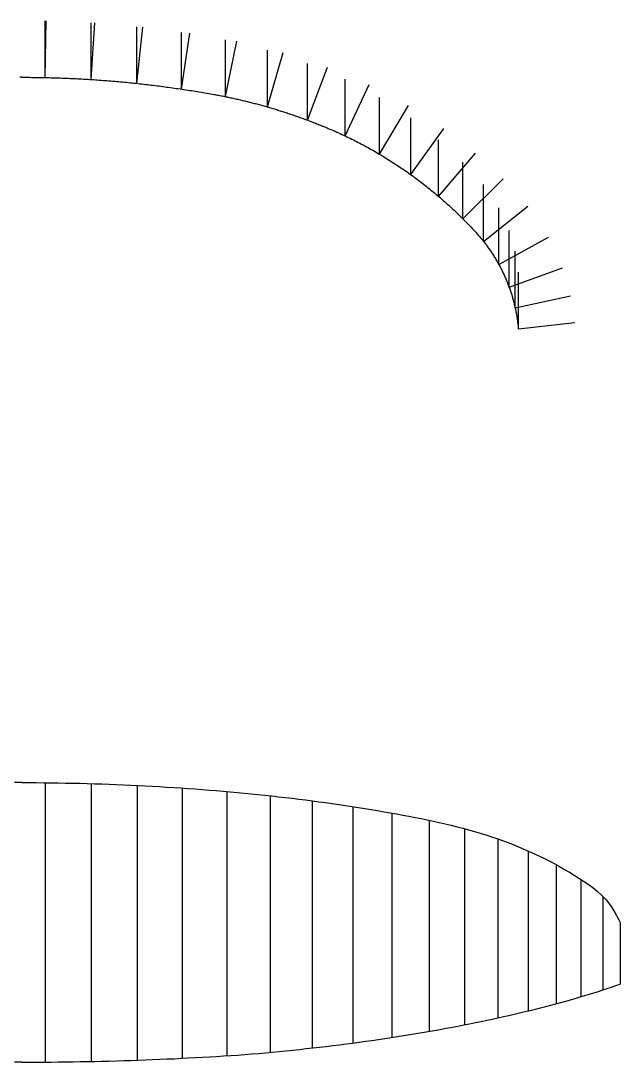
# Model space of a CAD drawing. Extents: x -527 to 527, y -246 to 672.
# Drawn here: x -1 to 527, y -246 to 672 of the extents above; entities that cross this region are included whole.
import ezdxf

# ---------------------------------------------------------------- set-up
doc = ezdxf.new("R2010")
doc.units = 0

msp = doc.modelspace()

# ---------------------------------------------------------------- linework, layer by layer
at = {"layer": 'default', "color": 1, "linetype": 'CONTINUOUS'}
for p, q in [((20.44, 621.61), (20.44, 671.61)), ((61.1, 619.87), (61.1, 669.87)), ((101.3, 616.44), (101.3, 666.44)), ((140.79, 611.4), (140.79, 661.4)), ((179.34, 604.78), (179.34, 654.78)), ((216.44, 595.68), (216.44, 645.68)), ((251.67, 584.03), (251.67, 634.03)), ((0, 621.83), (-1.71, 621.83)), ((284.72, 570.16), (284.72, 620.16)), ((315.11, 554), (315.11, 604)), ((342.62, 536.01), (342.62, 586.01)), ((367.11, 516.79), (367.11, 566.79)), ((388.49, 497.01), (388.49, 547.01)), ((406.64, 477.17), (406.64, 527.17)), ((420.14, 456.81), (420.14, 506.81)), ((429.16, 436.87), (429.16, 486.87)), ((434.5, 418.5), (434.5, 468.5)), ((437.33, 400), (437.33, 450)), ((0, 0), (-6.42, -0.01)), ((0, 0), (6.42, -0.01)), ((6.42, -0.01), (12.84, -0.04)), ((12.84, -0.04), (19.25, -0.09)), ((19.25, -0.09), (25.67, -0.16)), ((25.67, -0.16), (32.08, -0.24)), ((32.08, -0.24), (38.49, -0.35)), ((38.49, -0.35), (44.9, -0.48)), ((44.9, -0.48), (51.3, -0.62)), ((51.3, -0.62), (57.69, -0.79)), ((57.69, -0.79), (64.09, -0.97)), ((64.09, -0.97), (70.47, -1.17)), ((70.47, -1.17), (76.85, -1.4)), ((76.85, -1.4), (83.21, -1.64)), ((83.21, -1.64), (89.58, -1.9)), ((89.58, -1.9), (95.93, -2.18)), ((95.93, -2.18), (102.27, -2.48)), ((102.27, -2.48), (108.6, -2.8)), ((108.6, -2.8), (114.92, -3.13)), ((114.92, -3.13), (121.23, -3.49)), ((121.23, -3.49), (127.53, -3.87)), ((127.53, -3.87), (133.81, -4.26)), ((133.81, -4.26), (140.09, -4.68)), ((140.09, -4.68), (146.34, -5.11)), ((146.34, -5.11), (152.59, -5.56)), ((152.59, -5.56), (158.81, -6.03)), ((158.81, -6.03), (165.03, -6.52)), ((165.03, -6.52), (171.22, -7.03)), ((171.22, -7.03), (177.4, -7.56)), ((177.4, -7.56), (183.56, -8.1)), ((183.56, -8.1), (189.7, -8.67)), ((189.7, -8.67), (195.82, -9.25)), ((195.82, -9.25), (201.93, -9.85)), ((201.93, -9.85), (208.01, -10.47)), ((208.01, -10.47), (214.07, -11.11)), ((214.07, -11.11), (220.11, -11.76)), ((220.11, -11.76), (226.13, -12.44)), ((226.13, -12.44), (232.13, -13.13)), ((232.13, -13.13), (238.1, -13.84)), ((238.1, -13.84), (244.05, -14.57)), ((244.05, -14.57), (249.98, -15.32)), ((249.98, -15.32), (255.88, -16.08)), ((255.88, -16.08), (261.75, -16.86)), ((261.75, -16.86), (267.6, -17.66)), ((267.6, -17.66), (273.42, -18.48)), ((273.42, -18.48), (279.21, -19.32)), ((279.21, -19.32), (284.98, -20.17)), ((284.98, -20.17), (290.72, -21.04)), ((290.72, -21.04), (296.43, -21.93)), ((296.43, -21.93), (302.1, -22.83)), ((302.1, -22.83), (307.75, -23.75)), ((307.75, -23.75), (313.37, -24.69)), ((313.37, -24.69), (318.96, -25.65)), ((318.96, -25.65), (324.51, -26.62)), ((324.51, -26.62), (330.03, -27.61)), ((330.03, -27.61), (335.52, -28.61)), ((335.52, -28.61), (340.98, -29.64)), ((340.98, -29.64), (346.4, -30.68)), ((346.4, -30.68), (351.79, -31.74)), ((351.79, -31.74), (357.14, -32.84)), ((357.14, -32.84), (362.46, -33.96)), ((362.46, -33.96), (367.73, -35.13)), ((367.73, -35.13), (372.98, -36.33)), ((372.98, -36.33), (378.18, -37.57)), ((378.18, -37.57), (383.35, -38.86)), ((383.35, -38.86), (388.48, -40.2)), ((388.48, -40.2), (393.57, -41.59)), ((393.57, -41.59), (398.62, -43.03)), ((398.62, -43.03), (403.63, -44.52)), ((403.63, -44.52), (408.61, -46.07)), ((408.61, -46.07), (413.54, -47.68)), ((413.54, -47.68), (418.42, -49.34)), ((418.42, -49.34), (423.27, -51.06)), ((423.27, -51.06), (428.08, -52.84)), ((428.08, -52.84), (432.84, -54.68)), ((432.84, -54.68), (437.56, -56.59)), ((437.56, -56.59), (442.23, -58.55)), ((442.23, -58.55), (446.86, -60.58)), ((446.86, -60.58), (451.45, -62.66)), ((451.45, -62.66), (455.99, -64.81)), ((455.99, -64.81), (460.49, -67.02)), ((460.49, -67.02), (464.93, -69.29)), ((464.93, -69.29), (469.34, -71.63)), ((469.34, -71.63), (473.69, -74.02)), ((473.69, -74.02), (478, -76.48)), ((478, -76.48), (482.26, -78.99)), ((482.26, -78.99), (486.47, -81.56)), ((486.47, -81.56), (490.64, -84.19)), ((490.64, -84.19), (494.75, -86.88)), ((494.75, -86.88), (498.82, -89.66)), ((498.82, -89.66), (502.83, -92.59)), ((502.83, -92.59), (506.8, -95.78)), ((506.8, -95.78), (510.71, -99.35)), ((510.71, -99.35), (514.58, -103.46)), ((514.58, -103.46), (518.39, -108.28)), ((518.39, -108.28), (522.15, -114.01)), ((522.15, -114.01), (525.86, -120.85)), ((525.86, -120.85), (527, -123.24)), ((527, -123.24), (527, -177.63)), ((507.87, -184.02), (511.79, -182.76)), ((511.79, -182.76), (515.67, -181.49)), ((515.67, -181.49), (519.49, -180.21)), ((519.49, -180.21), (523.25, -178.93)), ((523.25, -178.93), (526.97, -177.64)), ((526.97, -177.64), (527, -177.63)), ((474.7, -193.81), (479.01, -192.62)), ((479.01, -192.62), (483.28, -191.42)), ((483.28, -191.42), (487.5, -190.2)), ((487.5, -190.2), (491.68, -188.98)), ((491.68, -188.98), (495.8, -187.75)), ((495.8, -187.75), (499.87, -186.52)), ((499.87, -186.52), (503.9, -185.27)), ((503.9, -185.27), (507.87, -184.02)), ((438.48, -203.04), (443.17, -201.92)), ((443.17, -201.92), (447.81, -200.79)), ((447.81, -200.79), (452.41, -199.65)), ((452.41, -199.65), (456.96, -198.5)), ((456.96, -198.5), (461.46, -197.35)), ((461.46, -197.35), (465.92, -196.18)), ((465.92, -196.18), (470.33, -195)), ((470.33, -195), (474.7, -193.81)), ((399.47, -211.61), (404.49, -210.58)), ((404.49, -210.58), (409.47, -209.53)), ((409.47, -209.53), (414.41, -208.48)), ((414.41, -208.48), (419.31, -207.41)), ((419.31, -207.41), (424.17, -206.34)), ((424.17, -206.34), (428.98, -205.25)), ((428.98, -205.25), (433.76, -204.15)), ((433.76, -204.15), (438.48, -203.04)), ((352.53, -220.36), (357.9, -219.44)), ((357.9, -219.44), (363.22, -218.5)), ((363.22, -218.5), (368.51, -217.56)), ((368.51, -217.56), (373.77, -216.6)), ((373.77, -216.6), (378.98, -215.62)), ((378.98, -215.62), (384.16, -214.64)), ((384.16, -214.64), (389.3, -213.64)), ((389.3, -213.64), (394.41, -212.63)), ((394.41, -212.63), (399.47, -211.61)), ((291.33, -229.61), (297.05, -228.84)), ((297.05, -228.84), (302.74, -228.06)), ((302.74, -228.06), (308.4, -227.26)), ((308.4, -227.26), (314.03, -226.44)), ((314.03, -226.44), (319.63, -225.62)), ((319.63, -225.62), (325.2, -224.78)), ((325.2, -224.78), (330.73, -223.92)), ((330.73, -223.92), (336.23, -223.05)), ((336.23, -223.05), (341.7, -222.17)), ((341.7, -222.17), (347.13, -221.27)), ((347.13, -221.27), (352.53, -220.36)), ((202.35, -239.18), (208.45, -238.67)), ((208.45, -238.67), (214.53, -238.14)), ((214.53, -238.14), (220.58, -237.59)), ((220.58, -237.59), (226.61, -237.02)), ((226.61, -237.02), (232.62, -236.43)), ((232.62, -236.43), (238.61, -235.82)), ((238.61, -235.82), (244.57, -235.2)), ((244.57, -235.2), (250.5, -234.55)), ((250.5, -234.55), (256.42, -233.9)), ((256.42, -233.9), (262.3, -233.22)), ((262.3, -233.22), (268.16, -232.53)), ((268.16, -232.53), (274, -231.82)), ((274, -231.82), (279.8, -231.1)), ((279.8, -231.1), (285.58, -230.36)), ((285.58, -230.36), (291.33, -229.61)), ((0, -246.46), (-6.43, -246.45)), ((0, -246.46), (6.43, -246.45)), ((6.43, -246.45), (12.86, -246.43)), ((12.86, -246.43), (19.3, -246.4)), ((19.3, -246.4), (25.72, -246.35)), ((25.72, -246.35), (32.15, -246.28)), ((32.15, -246.28), (38.57, -246.21)), ((38.57, -246.21), (44.99, -246.12)), ((44.99, -246.12), (51.41, -246.01)), ((51.41, -246.01), (57.82, -245.89)), ((57.82, -245.89), (64.22, -245.76)), ((64.22, -245.76), (70.62, -245.61)), ((70.62, -245.61), (77.01, -245.45)), ((77.01, -245.45), (83.39, -245.27)), ((83.39, -245.27), (89.77, -245.09)), ((89.77, -245.09), (96.13, -244.88)), ((96.13, -244.88), (102.49, -244.67)), ((102.49, -244.67), (108.83, -244.43)), ((108.83, -244.43), (115.17, -244.19)), ((115.17, -244.19), (121.49, -243.93)), ((121.49, -243.93), (127.8, -243.66)), ((127.8, -243.66), (134.1, -243.37)), ((134.1, -243.37), (140.38, -243.07)), ((140.38, -243.07), (146.65, -242.76)), ((146.65, -242.76), (152.91, -242.43)), ((152.91, -242.43), (159.15, -242.09)), ((159.15, -242.09), (165.37, -241.74)), ((165.37, -241.74), (171.58, -241.37)), ((171.58, -241.37), (177.77, -240.99)), ((177.77, -240.99), (183.95, -240.59)), ((183.95, -240.58), (190.1, -240.14)), ((190.1, -240.14), (196.24, -239.67)), ((196.24, -239.67), (202.35, -239.18))]:
    msp.add_line(p, q, dxfattribs=at)
at = {"layer": 'default', "color": 2, "linetype": 'CONTINUOUS'}
for p, q in [((20.44, 621.61), (21.47, 671.6)), ((61.1, 619.87), (64.27, 669.77)), ((101.3, 616.44), (106.61, 666.16)), ((140.79, 611.4), (148.13, 660.86)), ((179.34, 604.78), (189.29, 653.78)), ((216.44, 595.68), (230.31, 643.71)), ((251.67, 584.03), (269.16, 630.88)), ((284.72, 570.16), (306.03, 615.39)), ((315.11, 554), (340.66, 596.98)), ((342.62, 536.01), (371.81, 576.6)), ((367.11, 516.79), (399.56, 554.83)), ((388.49, 497.01), (423.83, 532.39)), ((406.64, 477.17), (445.8, 508.26)), ((420.14, 456.81), (464.03, 480.75)), ((429.16, 436.87), (476.16, 453.91)), ((434.5, 418.5), (483.34, 429.21)), ((437.33, 400), (487.03, 405.51))]:
    msp.add_line(p, q, dxfattribs=at)
at = {"layer": 'default', "color": 3, "linetype": 'CONTINUOUS'}
for p, q in [((0, 621.83), (1.71, 621.83)), ((1.71, 621.83), (3.41, 621.82)), ((3.41, 621.82), (5.12, 621.81)), ((5.12, 621.81), (6.83, 621.8)), ((6.83, 621.8), (8.53, 621.79)), ((8.53, 621.79), (10.24, 621.77)), ((10.24, 621.77), (11.95, 621.75)), ((11.95, 621.75), (13.65, 621.73)), ((13.65, 621.73), (15.36, 621.7)), ((15.36, 621.7), (17.06, 621.68)), ((17.06, 621.68), (18.77, 621.64)), ((18.77, 621.64), (20.48, 621.61)), ((20.48, 621.61), (22.18, 621.57)), ((22.18, 621.57), (23.89, 621.53)), ((23.89, 621.53), (25.59, 621.49)), ((25.59, 621.49), (27.3, 621.44)), ((27.3, 621.44), (29.01, 621.39)), ((29.01, 621.39), (30.71, 621.33)), ((30.71, 621.33), (32.42, 621.28)), ((32.42, 621.28), (34.12, 621.22)), ((34.12, 621.22), (35.83, 621.16)), ((35.83, 621.16), (37.53, 621.09)), ((37.53, 621.09), (39.24, 621.02)), ((39.24, 621.02), (40.94, 620.95)), ((40.94, 620.95), (42.65, 620.88)), ((42.65, 620.88), (44.35, 620.8)), ((44.35, 620.8), (46.06, 620.72)), ((46.06, 620.72), (47.76, 620.63)), ((47.76, 620.63), (49.47, 620.55)), ((49.47, 620.55), (51.17, 620.46)), ((51.17, 620.46), (52.87, 620.36)), ((52.87, 620.36), (54.58, 620.27)), ((54.58, 620.27), (56.28, 620.17)), ((56.28, 620.17), (57.99, 620.07)), ((57.99, 620.07), (59.69, 619.96)), ((59.69, 619.96), (61.39, 619.85)), ((61.39, 619.85), (63.09, 619.74)), ((63.09, 619.74), (64.8, 619.63)), ((64.8, 619.63), (66.5, 619.51)), ((66.5, 619.51), (68.2, 619.39)), ((68.2, 619.39), (69.9, 619.27)), ((69.9, 619.27), (71.61, 619.14)), ((71.61, 619.14), (73.31, 619.01)), ((73.31, 619.01), (75.01, 618.88)), ((75.01, 618.88), (76.71, 618.74)), ((76.71, 618.74), (78.41, 618.61)), ((78.41, 618.61), (80.11, 618.46)), ((80.11, 618.46), (81.81, 618.32)), ((81.81, 618.32), (83.51, 618.17)), ((83.51, 618.17), (85.21, 618.02)), ((85.21, 618.02), (86.91, 617.87)), ((86.91, 617.87), (88.61, 617.71)), ((88.61, 617.71), (90.31, 617.55)), ((90.31, 617.55), (92.01, 617.39)), ((92.01, 617.39), (93.71, 617.22)), ((93.71, 617.22), (95.4, 617.05)), ((95.4, 617.05), (97.1, 616.88)), ((97.1, 616.88), (98.8, 616.71)), ((98.8, 616.71), (100.5, 616.53)), ((100.5, 616.53), (102.19, 616.35)), ((102.19, 616.35), (103.89, 616.16)), ((103.89, 616.16), (105.59, 615.98)), ((105.59, 615.98), (107.28, 615.79)), ((107.28, 615.79), (108.98, 615.59)), ((108.98, 615.59), (110.67, 615.4)), ((110.67, 615.4), (112.37, 615.2)), ((112.37, 615.2), (114.06, 615)), ((114.06, 615), (115.76, 614.79)), ((115.76, 614.79), (117.45, 614.58)), ((117.45, 614.58), (119.14, 614.37)), ((119.14, 614.37), (120.84, 614.16)), ((120.84, 614.16), (122.53, 613.94)), ((122.53, 613.94), (124.22, 613.72)), ((124.22, 613.72), (125.91, 613.5)), ((125.91, 613.5), (127.6, 613.27)), ((127.6, 613.27), (129.3, 613.04)), ((129.3, 613.04), (130.99, 612.81)), ((130.99, 612.81), (132.68, 612.57)), ((132.68, 612.57), (134.37, 612.33)), ((134.37, 612.33), (136.06, 612.09)), ((136.06, 612.09), (137.74, 611.85)), ((137.74, 611.85), (139.43, 611.6)), ((139.43, 611.6), (141.12, 611.35)), ((141.12, 611.35), (142.81, 611.1)), ((142.81, 611.1), (144.5, 610.84)), ((144.5, 610.84), (146.18, 610.58)), ((146.18, 610.58), (147.87, 610.32)), ((147.87, 610.32), (149.55, 610.05)), ((149.55, 610.05), (151.24, 609.78)), ((151.24, 609.78), (152.92, 609.51)), ((152.92, 609.51), (154.61, 609.24)), ((154.61, 609.24), (156.29, 608.96)), ((156.29, 608.96), (157.98, 608.68)), ((157.98, 608.68), (159.66, 608.4)), ((159.66, 608.4), (161.34, 608.11)), ((161.34, 608.11), (163.02, 607.82)), ((163.02, 607.82), (164.7, 607.53)), ((164.7, 607.53), (168.06, 606.93)), ((168.06, 606.93), (169.12, 606.74)), ((169.12, 606.74), (170.18, 606.55)), ((170.18, 606.55), (171.24, 606.35)), ((171.24, 606.35), (172.29, 606.16)), ((172.29, 606.16), (173.35, 605.96)), ((173.35, 605.96), (174.41, 605.75)), ((174.41, 605.75), (175.46, 605.55)), ((175.46, 605.55), (176.52, 605.34)), ((176.52, 605.34), (177.57, 605.13)), ((177.57, 605.13), (178.63, 604.92)), ((178.63, 604.92), (179.68, 604.71)), ((179.68, 604.71), (180.73, 604.49)), ((180.73, 604.49), (181.79, 604.27)), ((181.79, 604.27), (182.84, 604.05)), ((182.84, 604.05), (183.89, 603.83)), ((183.89, 603.83), (184.94, 603.6)), ((184.94, 603.6), (185.99, 603.38)), ((185.99, 603.38), (187.04, 603.14)), ((187.04, 603.14), (188.09, 602.91)), ((188.09, 602.91), (189.14, 602.68)), ((189.14, 602.68), (190.19, 602.44)), ((190.19, 602.44), (191.24, 602.2)), ((191.24, 602.2), (192.29, 601.96)), ((192.29, 601.96), (193.33, 601.71)), ((193.33, 601.71), (194.38, 601.47)), ((194.38, 601.47), (195.43, 601.22)), ((195.43, 601.22), (196.47, 600.96)), ((196.47, 600.96), (197.52, 600.71)), ((197.52, 600.71), (198.56, 600.45)), ((198.56, 600.45), (199.6, 600.2)), ((199.6, 600.2), (200.65, 599.93)), ((200.65, 599.93), (201.69, 599.67)), ((201.69, 599.67), (202.73, 599.41)), ((202.73, 599.41), (203.77, 599.14)), ((203.77, 599.14), (204.81, 598.87)), ((204.81, 598.87), (205.85, 598.59)), ((205.85, 598.59), (206.89, 598.32)), ((206.89, 598.32), (207.93, 598.04)), ((207.93, 598.04), (208.97, 597.76)), ((208.97, 597.76), (210.01, 597.48)), ((210.01, 597.48), (211.05, 597.2)), ((211.05, 597.2), (212.08, 596.91)), ((212.08, 596.91), (213.12, 596.62)), ((213.12, 596.62), (214.15, 596.33)), ((214.15, 596.33), (215.19, 596.04)), ((215.19, 596.04), (216.22, 595.74)), ((216.22, 595.74), (217.25, 595.44)), ((217.25, 595.44), (218.29, 595.14)), ((218.29, 595.14), (219.32, 594.84)), ((219.32, 594.84), (220.35, 594.53)), ((220.35, 594.53), (221.38, 594.22)), ((221.38, 594.22), (222.41, 593.91)), ((222.41, 593.91), (223.44, 593.6)), ((223.44, 593.6), (224.47, 593.29)), ((224.47, 593.29), (225.49, 592.97)), ((225.49, 592.97), (226.52, 592.65)), ((226.52, 592.65), (227.55, 592.33)), ((227.55, 592.33), (228.57, 592.01)), ((228.57, 592.01), (229.6, 591.68)), ((229.6, 591.68), (230.62, 591.35)), ((230.62, 591.35), (231.64, 591.02)), ((231.64, 591.02), (232.67, 590.69)), ((232.67, 590.69), (233.69, 590.35)), ((233.69, 590.35), (234.71, 590.02)), ((234.71, 590.02), (235.73, 589.68)), ((235.73, 589.68), (236.75, 589.34)), ((236.75, 589.34), (237.77, 588.99)), ((237.77, 588.99), (238.78, 588.64)), ((238.78, 588.64), (239.8, 588.3)), ((239.8, 588.3), (240.82, 587.94)), ((240.82, 587.94), (241.83, 587.59)), ((241.83, 587.59), (242.85, 587.24)), ((242.85, 587.24), (243.86, 586.88)), ((243.86, 586.88), (244.88, 586.52)), ((244.88, 586.52), (245.89, 586.16)), ((245.89, 586.16), (246.9, 585.79)), ((246.9, 585.79), (247.91, 585.42)), ((247.91, 585.42), (248.92, 585.05)), ((248.92, 585.05), (249.93, 584.68)), ((249.93, 584.68), (250.94, 584.31)), ((250.94, 584.31), (251.94, 583.93)), ((251.94, 583.93), (252.95, 583.55)), ((252.95, 583.55), (253.96, 583.17)), ((253.96, 583.17), (254.96, 582.79)), ((254.96, 582.79), (255.97, 582.41)), ((255.97, 582.41), (256.97, 582.02)), ((256.97, 582.02), (257.97, 581.63)), ((257.97, 581.63), (258.97, 581.24)), ((258.97, 581.24), (259.97, 580.84)), ((259.97, 580.84), (260.97, 580.45)), ((260.97, 580.45), (261.97, 580.05)), ((261.97, 580.05), (262.97, 579.65)), ((262.97, 579.65), (263.96, 579.24)), ((263.96, 579.24), (264.96, 578.84)), ((264.96, 578.84), (265.96, 578.43)), ((265.96, 578.43), (266.95, 578.02)), ((266.95, 578.02), (267.94, 577.61)), ((267.94, 577.61), (268.94, 577.19)), ((268.94, 577.19), (269.93, 576.78)), ((269.93, 576.78), (271.42, 576.15)), ((271.42, 576.15), (272.91, 575.51)), ((272.91, 575.51), (274.4, 574.86)), ((274.4, 574.86), (275.88, 574.21)), ((275.88, 574.21), (277.36, 573.55)), ((277.36, 573.55), (278.84, 572.88)), ((278.84, 572.88), (280.32, 572.21)), ((280.32, 572.21), (281.79, 571.53)), ((281.79, 571.53), (283.26, 570.85)), ((283.26, 570.85), (284.73, 570.16)), ((284.73, 570.16), (286.19, 569.46)), ((286.19, 569.46), (287.65, 568.76)), ((287.65, 568.76), (289.11, 568.05)), ((289.11, 568.05), (290.56, 567.33)), ((290.56, 567.33), (292.01, 566.61)), ((292.01, 566.61), (293.46, 565.88)), ((293.46, 565.88), (294.91, 565.14)), ((294.91, 565.14), (296.35, 564.4)), ((296.35, 564.4), (297.79, 563.65)), ((297.79, 563.65), (299.22, 562.9)), ((299.22, 562.9), (300.66, 562.14)), ((300.66, 562.14), (302.08, 561.37)), ((302.08, 561.37), (303.51, 560.6)), ((303.51, 560.6), (304.93, 559.82)), ((304.93, 559.82), (306.35, 559.03)), ((306.35, 559.03), (307.76, 558.24)), ((307.76, 558.24), (309.18, 557.45)), ((309.18, 557.45), (310.58, 556.64)), ((310.58, 556.64), (311.99, 555.83)), ((311.99, 555.83), (313.39, 555.02)), ((313.39, 555.02), (314.79, 554.19)), ((314.79, 554.19), (316.18, 553.36)), ((316.18, 553.36), (317.57, 552.53)), ((317.57, 552.53), (318.96, 551.69)), ((318.96, 551.69), (320.34, 550.84)), ((320.34, 550.84), (321.72, 549.99)), ((321.72, 549.99), (323.1, 549.13)), ((323.1, 549.13), (324.47, 548.27)), ((324.47, 548.27), (325.84, 547.4)), ((325.84, 547.4), (327.2, 546.52)), ((327.2, 546.52), (328.56, 545.64)), ((328.56, 545.64), (329.92, 544.75)), ((329.92, 544.75), (331.27, 543.86)), ((331.27, 543.86), (332.62, 542.96)), ((332.62, 542.96), (333.96, 542.05)), ((333.96, 542.05), (335.3, 541.14)), ((335.3, 541.14), (336.64, 540.22)), ((336.64, 540.22), (337.97, 539.3)), ((337.97, 539.3), (339.3, 538.37)), ((339.3, 538.37), (340.63, 537.43)), ((340.63, 537.43), (341.95, 536.49)), ((341.95, 536.49), (343.26, 535.54)), ((343.26, 535.54), (344.57, 534.59)), ((344.57, 534.59), (345.88, 533.63)), ((345.88, 533.63), (347.19, 532.67)), ((347.19, 532.67), (348.49, 531.7)), ((348.49, 531.7), (349.78, 530.73)), ((349.78, 530.73), (351.07, 529.75)), ((351.07, 529.75), (352.36, 528.76)), ((352.36, 528.76), (353.64, 527.77)), ((353.64, 527.77), (354.92, 526.77)), ((354.92, 526.77), (356.19, 525.77)), ((356.19, 525.77), (357.46, 524.76)), ((357.46, 524.76), (358.73, 523.74)), ((358.73, 523.74), (359.99, 522.72)), ((359.99, 522.72), (361.25, 521.7)), ((361.25, 521.7), (362.5, 520.67)), ((362.5, 520.67), (363.75, 519.63)), ((363.75, 519.63), (364.99, 518.59)), ((364.99, 518.59), (366.23, 517.54)), ((366.23, 517.54), (367.46, 516.49)), ((367.46, 516.49), (368.69, 515.43)), ((368.69, 515.43), (369.91, 514.37)), ((369.91, 514.37), (371.13, 513.3)), ((371.13, 513.3), (372.35, 512.23)), ((372.35, 512.23), (373.56, 511.15)), ((373.56, 511.15), (374.76, 510.06)), ((374.76, 510.06), (375.96, 508.98)), ((375.96, 508.98), (377.16, 507.88)), ((377.16, 507.88), (378.35, 506.78)), ((378.35, 506.78), (379.54, 505.68)), ((379.54, 505.68), (380.72, 504.57)), ((380.72, 504.57), (381.9, 503.45)), ((381.9, 503.45), (383.07, 502.33)), ((383.07, 502.33), (384.24, 501.2)), ((384.24, 501.2), (385.4, 500.07)), ((385.4, 500.07), (386.55, 498.94)), ((386.55, 498.94), (387.71, 497.8)), ((387.71, 497.8), (388.85, 496.65)), ((388.85, 496.65), (390, 495.5)), ((390, 495.5), (391.13, 494.34)), ((391.13, 494.34), (392.27, 493.18)), ((392.27, 493.18), (393.39, 492.02)), ((393.39, 492.02), (394.51, 490.85)), ((394.51, 490.85), (395.63, 489.67)), ((395.63, 489.67), (396.74, 488.49)), ((396.74, 488.49), (397.85, 487.31)), ((397.85, 487.31), (400.05, 484.92)), ((400.05, 484.92), (400.69, 484.22)), ((400.69, 484.22), (401.32, 483.5)), ((401.32, 483.5), (401.95, 482.79)), ((401.95, 482.79), (402.58, 482.07)), ((402.58, 482.07), (403.2, 481.35)), ((403.2, 481.35), (403.82, 480.62)), ((403.82, 480.62), (404.43, 479.89)), ((404.43, 479.89), (405.04, 479.16)), ((405.04, 479.16), (405.64, 478.42)), ((405.64, 478.42), (406.24, 477.67)), ((406.24, 477.67), (406.83, 476.93)), ((406.83, 476.93), (407.42, 476.18)), ((407.42, 476.18), (408.01, 475.42)), ((408.01, 475.42), (408.58, 474.66)), ((408.58, 474.66), (409.16, 473.9)), ((409.16, 473.9), (409.72, 473.13)), ((409.72, 473.13), (410.29, 472.36)), ((410.29, 472.36), (410.85, 471.59)), ((410.85, 471.59), (411.4, 470.81)), ((411.4, 470.81), (411.95, 470.03)), ((411.95, 470.03), (412.49, 469.25)), ((412.49, 469.25), (413.03, 468.46)), ((413.03, 468.46), (413.56, 467.67)), ((413.56, 467.67), (414.08, 466.87)), ((414.08, 466.87), (414.61, 466.07)), ((414.61, 466.07), (415.12, 465.27)), ((415.12, 465.27), (415.63, 464.47)), ((415.63, 464.47), (416.14, 463.66)), ((416.14, 463.66), (416.64, 462.85)), ((416.64, 462.85), (417.13, 462.03)), ((417.13, 462.03), (417.62, 461.21)), ((417.62, 461.21), (418.11, 460.39)), ((418.11, 460.39), (418.59, 459.57)), ((418.59, 459.57), (419.06, 458.74)), ((419.06, 458.74), (419.53, 457.91)), ((419.53, 457.91), (419.99, 457.07)), ((419.99, 457.07), (420.45, 456.24)), ((420.45, 456.24), (420.9, 455.4)), ((420.9, 455.4), (421.34, 454.55)), ((421.34, 454.55), (421.78, 453.71)), ((421.78, 453.71), (422.22, 452.86)), ((422.22, 452.86), (422.65, 452.01)), ((422.65, 452.01), (423.07, 451.15)), ((423.07, 451.15), (423.49, 450.29)), ((423.49, 450.29), (423.9, 449.43)), ((423.9, 449.43), (424.31, 448.57)), ((424.31, 448.57), (424.71, 447.71)), ((424.71, 447.71), (425.1, 446.84)), ((425.1, 446.84), (425.49, 445.97)), ((425.49, 445.97), (425.87, 445.09)), ((425.87, 445.09), (426.25, 444.22)), ((426.25, 444.22), (426.62, 443.34)), ((426.62, 443.34), (426.99, 442.46)), ((426.99, 442.46), (427.35, 441.58)), ((427.35, 441.58), (427.7, 440.69)), ((427.7, 440.69), (428.05, 439.8)), ((428.05, 439.8), (428.4, 438.91)), ((428.4, 438.91), (428.73, 438.02)), ((428.73, 438.02), (429.06, 437.13)), ((429.06, 437.13), (429.39, 436.23)), ((429.39, 436.23), (429.71, 435.33)), ((429.71, 435.33), (430.02, 434.43)), ((430.02, 434.43), (430.33, 433.53)), ((430.33, 433.53), (430.63, 432.62)), ((430.63, 432.62), (430.92, 431.72)), ((430.92, 431.72), (431.21, 430.81)), ((431.21, 430.81), (431.5, 429.9)), ((431.5, 429.9), (431.77, 428.98)), ((431.77, 428.98), (432.05, 428.07)), ((432.05, 428.07), (432.31, 427.15)), ((432.31, 427.15), (432.57, 426.24)), ((432.57, 426.24), (432.82, 425.32)), ((432.82, 425.32), (433.07, 424.4)), ((433.07, 424.4), (433.31, 423.47)), ((433.31, 423.47), (433.55, 422.55)), ((433.55, 422.55), (433.77, 421.62)), ((433.77, 421.62), (434, 420.7)), ((434, 420.7), (434.21, 419.77)), ((434.21, 419.77), (434.42, 418.84)), ((434.42, 418.84), (434.63, 417.9)), ((434.63, 417.9), (434.83, 416.97)), ((434.83, 416.97), (435.02, 416.04)), ((435.02, 416.04), (435.2, 415.1)), ((435.2, 415.1), (435.38, 414.17)), ((435.38, 414.17), (435.56, 413.23)), ((435.56, 413.23), (435.72, 412.29)), ((435.72, 412.29), (435.89, 411.35)), ((435.89, 411.35), (436.04, 410.41)), ((436.04, 410.41), (436.19, 409.47)), ((436.19, 409.47), (436.33, 408.52)), ((436.33, 408.52), (436.47, 407.58)), ((436.47, 407.58), (436.6, 406.63)), ((436.6, 406.63), (436.72, 405.69)), ((436.72, 405.69), (436.84, 404.74)), ((436.84, 404.74), (436.95, 403.8)), ((436.95, 403.8), (437.06, 402.85)), ((437.06, 402.85), (437.15, 401.9)), ((437.15, 401.9), (437.25, 400.95)), ((437.25, 400.95), (437.33, 400)), ((20.44, -0.1), (20.44, -246.39)), ((61.14, -0.88), (61.14, -245.82)), ((101.49, -2.44), (101.49, -244.7)), ((141.31, -4.76), (141.31, -243.03)), ((180.43, -7.82), (180.43, -240.82)), ((218.64, -11.6), (218.64, -237.76)), ((255.75, -16.06), (255.75, -233.97)), ((291.6, -21.18), (291.6, -229.57)), ((326.04, -26.89), (326.04, -224.65)), ((358.92, -33.21), (358.92, -219.26)), ((390.05, -40.63), (390.05, -213.49)), ((419.19, -49.61), (419.19, -207.44)), ((446.09, -60.24), (446.09, -201.21)), ((470.55, -72.3), (470.55, -194.94)), ((492.46, -85.38), (492.46, -188.75)), ((511.6, -100.29), (511.6, -182.82)), ((527, -123.24), (527, -177.63))]:
    msp.add_line(p, q, dxfattribs=at)

doc.saveas('drawing.dxf')
